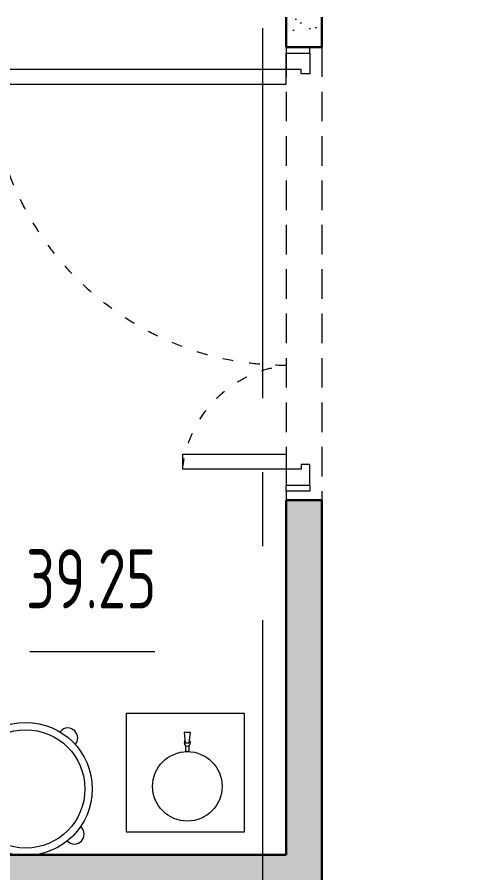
# Model space of a CAD drawing. Header units: millimetres. Extents: x -8689834 to 9420486, y -73560 to 166298.
# Drawn here: x -213064 to -211520, y 109509 to 112401 of the extents above; entities that cross this region are included whole.
import ezdxf
from ezdxf import colors
from ezdxf.entities.mleader import LeaderData, LeaderLine
from ezdxf.enums import TextEntityAlignment as Align
from ezdxf.math import Vec2, Vec3

# ---------------------------------------------------------------- set-up
doc = ezdxf.new("R2010")
doc.units = ezdxf.units.MM
doc.header["$MEASUREMENT"] = 0
for name, pattern in [('ACAD_ISO03W100', [30, 12, -18]), ('ADSK_Штриховая_ш2 п1', [3, 2, -1]), ('CENTER', [2, 1.25, -0.25, 0.25, -0.25])]:
    doc.linetypes.add(name, pattern=pattern)
doc.layers.get('0').update_dxf_attribs({"color": 250, "lineweight": 9})
for name, color, linetype, lineweight in [('АР_Двери', 175, 'Continuous', 18), ('АР_Маркер экспликации', 239, 'Continuous', 13), ('АР_Номер помещения', 1, 'Continuous', 25), ('АР_Оси', 195, 'Continuous', 9), ('АР_Отметки', 250, 'Continuous', 15), ('АР_Перегородки газоблок', 165, 'Continuous', 30), ('АР_Перегородки газоблок_Штрих', 165, 'Continuous', 5), ('АР_Помещения_площадь', 19, 'Continuous', 9), ('АР_тонкая линия', 250, 'Continuous', 0), ('ТХ_пищеблок', 30, 'Continuous', 20)]:
    doc.layers.add(name, color=color, linetype=linetype, lineweight=lineweight)
doc.layers.add('АР_Кровля дорожки', color=245, linetype='Continuous')
doc.styles.add('ISOCPEUR', font='isocpeur.ttf', dxfattribs={"width": 0.7})
doc.styles.get("Standard").update_dxf_attribs({"font": 'isocpeur.ttf', "width": 0.7})

# ---------------------------------------------------------------- blocks, each defined once
blk = doc.blocks.new('Полуторная_на лестницу')
for points in [[(75, 80), (75, 1080), (124.9, 1080), (124.9, 80)], [(1375.1, 430), (1375.1, 80), (1425, 80), (1425, 430)]]:
    blk.add_lwpolyline(points, close=True)
for points in [[(0, 0), (0, 80), (20, 80), (20, 0), (0, 0)], [(20, 80), (20, 0), (90, 0), (90, 30), (75, 30), (75, 80), (20, 80)], [(1480, 80), (1480, 0), (1410, 0), (1410, 30), (1425, 30), (1425, 80), (1480, 80)], [(1500, 0), (1500, 80), (1480, 80), (1480, 0), (1500, 0)]]:
    blk.add_lwpolyline(points)
at = {"linetype": 'ACAD_ISO03W100', "ltscale": 3}
for centre, radius, start, end in [((75, 80), 1000, 0, 90), ((1465.4, 39.6), 392.5, 95.9075, 174.0925)]:
    blk.add_arc(centre, radius, start, end, dxfattribs=at)
blk = doc.blocks.new('*U49')
at = {"layer": 'АР_Помещения_площадь', "color": 7}
blk.add_line((4649.5, -5250.3), (4227.1, -5250.3), dxfattribs=at)
at = {"color": 7, "style": 'ISOCPEUR', "width": 0.7, "flags": 1}
blk.add_attdef('КАТЕГОРИЯ', (-499.2, -2092.2), '', height=250, dxfattribs=at)
at = {"layer": 'АР_Номер помещения', "color": 7, "style": 'ISOCPEUR', "width": 0.7}
blk.add_attdef('НОМЕР_ПОМЕЩЕНИЯ', text='', height=300, dxfattribs=at).set_placement((2781.3, -1797.8), align=Align.MIDDLE_CENTER)
at = {"layer": 'АР_Помещения_площадь', "color": 7, "lineweight": 30, "width": 0.7, "flags": 104}
blk.add_attdef('ИМЯ_ПОМЕЩЕНИЯ', text='', height=100, dxfattribs=at).set_placement((157.6, 1217.1), align=Align.MIDDLE_CENTER)
at = {"layer": 'АР_Помещения_площадь', "color": 7, "style": 'ISOCPEUR', "width": 0.7}
blk.add_attdef('ПЛОЩАДЬ_ПОМЕЩЕНИЯ', text='', height=200, dxfattribs=at).set_placement((4654.4, -5003.8), align=Align.MIDDLE_RIGHT)
blk = doc.blocks.new('_DotSmall')
at = {"color": 0, "linetype": 'ByBlock', "const_width": 0.5}
blk.add_lwpolyline([(-0.0625, 0, 1), (0.0625, 0, 1)], format="xyb", close=True, dxfattribs=at)
blk = doc.blocks.new('Подложка')
at = {"layer": 'АР_Перегородки газоблок_Штрих', "ltscale": 100}
h = blk.add_hatch(dxfattribs=at)
h.set_pattern_fill('AR-CONC', scale=30)
h.set_pattern_definition([(50, (0, -30), (215.17805, -18.82564), [22.5, -247.5]), (355, (0, -30), (-41.6254, 225.65764), [18, -198]), (100.45144, (17.93, -31.57), (173.55265, 206.832), [19.12206, -210.34263]), (46.1842, (0, 30), (320.1724, -49.65578), [33.75, -371.25]), (96.63564, (26.68, 25.86), (280.3986, 292.2356), [28.6831, -315.51413]), (351.18416, (0, 30), (280.3986, 292.2356), [27, -297]), (21, (30, 15), (179.07212, -120.78567), [22.5, -247.5]), (326, (30, 15), (72.9946, 217.54501), [18, -198]), (71.45144, (44.92, 4.93), (252.06671, 96.75935), [19.12206, -210.34263]), (37.5, (0, -30), (3.647957, 99.868156), [0, -195.6, 0, -201, 0, -198.75]), (7.5, (0, -30), (78.92086, 118.323514), [0, -114.6, 0, -191.1, 0, -75.75]), (327.5, (-66.9, -30), (160.14673, -6.766462), [0, -75, 0, -234, 0, -310.5]), (317.5, (-96.9, -30), (174.95585, 30.031495), [0, -97.5, 0, -155.4, 0, -220.5])])
h.paths.add_polyline_path([(-212033.92, 112400.68), (-212153.92, 112400.68), (-212153.92, 112298.73), (-212033.92, 112298.73)])
h = blk.add_hatch(dxfattribs=at)
h.set_pattern_fill('AR-CONC', scale=30)
h.set_pattern_definition([(50, (0, 0), (215.17805, -18.82564), [22.5, -247.5]), (355, (0, 0), (-41.6254, 225.65764), [18, -198]), (100.45144, (17.93, -1.57), (173.55265, 206.832), [19.12206, -210.34263]), (46.1842, (0, 60), (320.1724, -49.65578), [33.75, -371.25]), (96.63564, (26.68, 55.86), (280.3986, 292.2356), [28.6831, -315.51413]), (351.18416, (0, 60), (280.3986, 292.2356), [27, -297]), (21, (30, 45), (179.07212, -120.78567), [22.5, -247.5]), (326, (30, 45), (72.9946, 217.54501), [18, -198]), (71.45144, (44.92, 34.93), (252.06671, 96.75935), [19.12206, -210.34263]), (37.5, (0, 0), (3.647957, 99.868156), [0, -195.6, 0, -201, 0, -198.75]), (7.5, (0, 0), (78.92086, 118.323514), [0, -114.6, 0, -191.1, 0, -75.75]), (327.5, (-66.9, 0), (160.14673, -6.766462), [0, -75, 0, -234, 0, -310.5]), (317.5, (-96.9, 0), (174.95585, 30.031495), [0, -97.5, 0, -155.4, 0, -220.5])])
h.paths.add_polyline_path([(-212033.92, 110768.73), (-212153.92, 110768.73), (-212153.92, 109570.58), (-217983.92, 109570.58), (-217983.92, 109450.58), (-212153.92, 109450.58), (-212153.92, 108165.99), (-212033.92, 108165.99)])
at = {"layer": 'АР_Оси', "color": 7, "linetype": 'CENTER', "ltscale": 1000}
blk.add_line((-212233.92, 134363.15), (-212233.92, 78630.8), dxfattribs=at)
at = {"layer": 'АР_Перегородки газоблок', "color": 7, "ltscale": 100}
for points in [[(-212153.92, 112400.65), (-212153.92, 112298.73)], [(-212033.92, 112400.65), (-212033.92, 112298.73)], [(-212033.92, 112298.73), (-212153.92, 112298.73)], [(-212153.92, 110768.73), (-212033.92, 110768.73)], [(-212153.92, 110768.73), (-212153.92, 109570.58)], [(-212033.92, 110768.73), (-212033.89, 108165.99)], [(-217983.93, 109570.58), (-212153.92, 109570.58)]]:
    blk.add_lwpolyline(points, dxfattribs=at)
at = {"layer": 'АР_тонкая линия', "color": 7, "linetype": 'ADSK_Штриховая_ш2 п1', "ltscale": 50}
for points in [[(-212153.92, 112298.73), (-212153.92, 110598.73)], [(-212033.92, 112298.73), (-212033.92, 110598.73)]]:
    blk.add_lwpolyline(points, dxfattribs=at)
at = {"layer": 'ТХ_пищеблок', "color": 7}
for p, q in [((-212294.63, 110047.49), (-212694.63, 110047.49)), ((-212694.63, 110047.49), (-212694.63, 109647.49)), ((-212294.63, 109647.49), (-212294.63, 110047.49)), ((-212477.85, 109983.71, -11.14), (-212499.25, 109983.71, -11.14)), ((-212499.25, 109983.71, -11.14), (-212495.66, 109948.53, -11.14)), ((-212481.65, 109948.56, -11.14), (-212477.85, 109983.71, -11.14)), ((-212495.66, 109948.53, -11.14), (-212481.65, 109948.56, -11.14)), ((-212493.14, 109918.95, -11.14), (-212493.14, 109938.97, -11.14)), ((-212483.37, 109939.15, -11.14), (-212483.37, 109918.95, -11.14)), ((-212483.37, 109918.95, -11.14), (-212493.14, 109918.95, -11.14)), ((-212694.63, 109647.49), (-212294.63, 109647.49))]:
    blk.add_line(p, q, dxfattribs=at)
for centre, radius in [((-213034.59, 109792.85), 225), ((-213034.59, 109792.85), 200), ((-212488.26, 109801.45, -11.14), 117.5)]:
    blk.add_circle(centre, radius, dxfattribs=at)
blk.add_ellipse((-212488.4, 109949.62, -11.14), major_axis=(0, 11.97), ratio=0.8646031, start_param=0.9035978, end_param=5.4413441, dxfattribs=at)
at = {"layer": 'ТХ_пищеблок', "color": 7, "linetype": 'ByBlock'}
for points, knots in [([(-212866.75, 109944.08), (-212861.8, 109949.98), (-212858.74, 109957.45), (-212858.74, 109965.29), (-212858.74, 109965.29), (-212858.74, 109983.17), (-212874.63, 109999.05), (-212892.5, 109999.05), (-212892.5, 109999.05), (-212902.85, 109999.05), (-212911.86, 109993.73), (-212917.62, 109985.78)], [0.0975623, 0.0975623, 0.0975623, 0.0975623, 0.125, 0.125, 0.125, 0.125001, 0.1875, 0.1875, 0.1875, 0.187501, 0.65788485, 0.65788485, 0.65788485, 0.65788485]), ([(-212893.39, 109616.75), (-212887.44, 109610.56), (-212879.01, 109606.61), (-212869.1, 109606.61), (-212869.1, 109606.61), (-212851.23, 109606.61), (-212837.33, 109622.49), (-212837.33, 109640.37), (-212837.33, 109640.37), (-212837.33, 109650.05), (-212841.41, 109659.16), (-212848, 109665.46)], [0.03131641, 0.03131641, 0.03131641, 0.03131641, 0.0625, 0.0625, 0.0625, 0.062501, 0.125, 0.125, 0.125, 0.125001, 0.15887308, 0.15887308, 0.15887308, 0.15887308])]:
    blk.add_open_spline(points, degree=3, knots=knots, dxfattribs=at)
at = {"layer": 'АР_Двери', "color": 7, "xscale": -1, "rotation": 90}
blk.add_blockref('Полуторная_на лестницу', (-212073.92, 112298.73), dxfattribs=at)
at = {"layer": 'АР_Маркер экспликации', "color": 7}
ref = blk.add_blockref('*U49', (-217247.73, 115506.8), dxfattribs=at)
ref.add_attrib('ПЛОЩАДЬ_ПОМЕЩЕНИЯ', '39.25', dxfattribs={"layer": 'АР_Помещения_площадь', "color": 7, "height": 200, "style": 'ISOCPEUR', "width": 0.7}).set_placement((-212593.35, 110502.97), align=Align.MIDDLE_RIGHT)
at = {"layer": 'АР_Отметки', "color": 7}
ml = blk.add_multileader_mtext('Standard', dxfattribs=at)
ml.set_content('{\\W0.8;-2,730}', color=7, style='ISOCPEUR')
ml.set_leader_properties(color=256, linetype='Continuous', lineweight=-1)
ml.set_arrow_properties(name='DOTSMALL')
ml.build(insert=Vec2(0, 0))
ml.multileader.update_dxf_attribs({"has_text_frame": 1, "text_left_attachment_type": 4, "text_right_attachment_type": 4, "dogleg_length": 100, "arrow_head_size": 180})
ctx = ml.context
ctx.base_point, ctx.char_height, ctx.arrow_head_size, ctx.landing_gap_size, ctx.plane_origin = Vec3(-314791.32, 121809.02, 0), 250, 180, 50, Vec3(-319449.83, 117956.71, 0)
ctx.left_attachment, ctx.right_attachment = 4, 4
notes = []
notes.append((ctx, [(0, (0, 0, 0), (0, 0), (1, 0), 1, [])]))
ctx.mtext.insert, ctx.mtext.width, ctx.mtext.defined_height, ctx.mtext.line_spacing_style, ctx.mtext.flow_direction = Vec3(-314741.32, 122142.35, 0), 769.989, 343.89, 2, 5
ml = blk.add_multileader_mtext('Standard', dxfattribs=at)
ml.set_content('{\\W0.8;-2,430}', color=7, style='ISOCPEUR')
ml.set_leader_properties(color=256, linetype='Continuous', lineweight=-1)
ml.set_arrow_properties(name='DOTSMALL')
ml.build(insert=Vec2(0, 0))
ml.multileader.update_dxf_attribs({"has_text_frame": 1, "text_left_attachment_type": 4, "text_right_attachment_type": 4, "dogleg_length": 100, "arrow_head_size": 180})
ctx = ml.context
ctx.base_point, ctx.char_height, ctx.arrow_head_size, ctx.landing_gap_size, ctx.plane_origin = Vec3(-301002.25, 120038.58), 250, 180, 50, Vec3(-299949.55, 118383.41)
ctx.left_attachment, ctx.right_attachment = 4, 4
notes.append((ctx, [(0, (0, 0, 0), (0, 0), (1, 0), 1, [])]))
ctx.mtext.insert, ctx.mtext.width, ctx.mtext.line_spacing_style, ctx.mtext.flow_direction = Vec3(-300952.25, 120371.92), 852.697, 2, 5
ml = blk.add_multileader_mtext('Standard', dxfattribs=at)
ml.set_content('{\\W0.8;-2,430}', color=7, style='ISOCPEUR')
ml.set_leader_properties(color=256, linetype='Continuous', lineweight=-1)
ml.set_arrow_properties(name='DOTSMALL')
ml.build(insert=Vec2(0, 0))
ml.multileader.update_dxf_attribs({"has_text_frame": 1, "text_left_attachment_type": 4, "text_right_attachment_type": 4, "dogleg_length": 100, "arrow_head_size": 180})
ctx = ml.context
ctx.base_point, ctx.char_height, ctx.arrow_head_size, ctx.landing_gap_size, ctx.plane_origin = Vec3(-336711.89, 117132.66), 250, 180, 50, Vec3(-335659.19, 115477.48)
ctx.left_attachment, ctx.right_attachment = 4, 4
notes.append((ctx, [(0, (0, 0, 0), (0, 0), (1, 0), 1, [])]))
ctx.mtext.insert, ctx.mtext.width, ctx.mtext.line_spacing_style, ctx.mtext.flow_direction = Vec3(-336661.89, 117465.99), 852.697, 2, 5
for ctx, leaders in notes:
    for number, flags, end, landing, length, lines in leaders:
        leader = LeaderData()
        leader.index, (leader.has_last_leader_line, leader.has_dogleg_vector, leader.attachment_direction) = number, flags
        leader.last_leader_point, leader.dogleg_vector, leader.dogleg_length = Vec3(end), Vec3(landing), length
        for number, points, colour, breaks in lines:
            line = LeaderLine()
            line.index, line.vertices, line.color, line.breaks = number, Vec3.list(points), colors.encode_raw_color(colour), breaks
            leader.lines.append(line)
        ctx.leaders.append(leader)

msp = doc.modelspace()

# ---------------------------------------------------------------- block references
at = {"layer": 'АР_Кровля дорожки', "color": 7}
msp.add_blockref('Подложка', (0, 0), dxfattribs=at)

doc.saveas('drawing.dxf')
